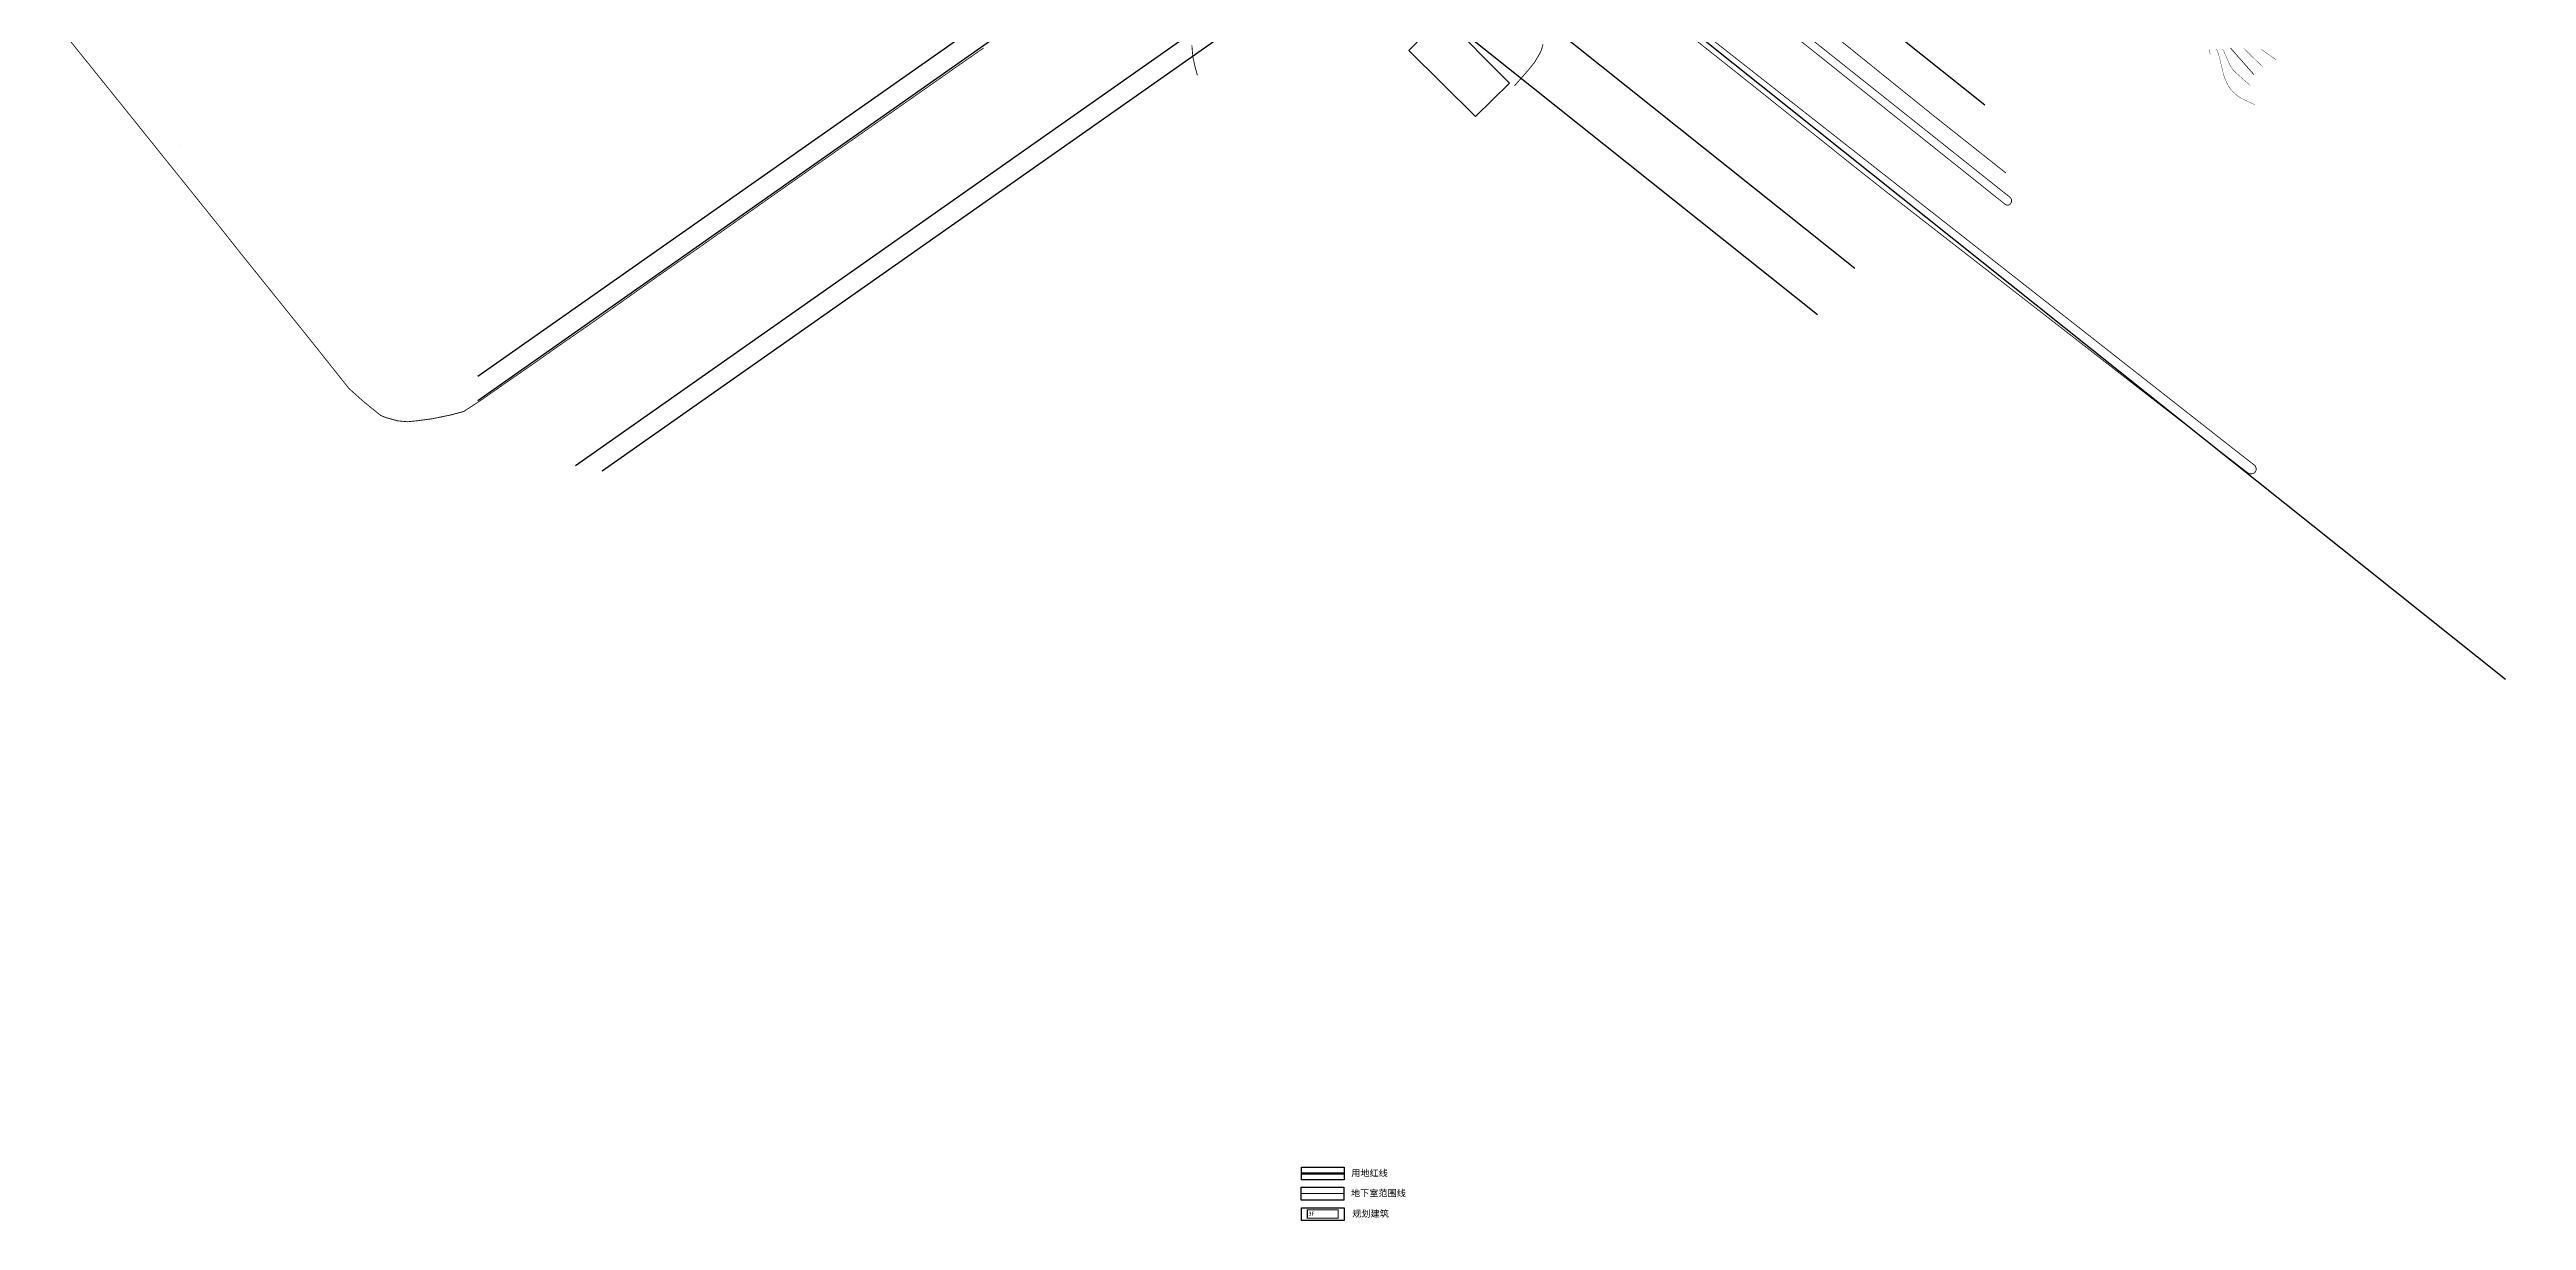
# Model space of a CAD drawing. Extents: x 36524600 to 36525730, y 2746759 to 2747713.
# Drawn here: x 36524683.9 to 36525182.5, y 2747006.4 to 2747242.1 of the extents above; entities that cross this region are included whole.
import ezdxf

# ---------------------------------------------------------------- set-up
doc = ezdxf.new("R2010")
doc.units = 0
doc.header["$LTSCALE"] = 1000
doc.header["$MEASUREMENT"] = 0
for name, pattern in [('DASH', [0.35, 0.25, -0.1]), ('DASHDOT', [25.4, 12.7, -6.35, 0, -6.35]), ('DOTE', [2.42, 2, -0.2, 0.02, -0.2]), ('X32', [1.5, 1, -0.5])]:
    doc.linetypes.add(name, pattern=pattern)
for name, color, linetype in [('0-用地红线', 1, 'DOTE'), ('0-规划地下室', 2, 'Continuous'), ('0-规划建筑', 34, 'Continuous'), ('0-规划文字', 7, 'Continuous'), ('DGX', 251, 'Continuous'), ('DLSS', 4, 'Continuous'), ('DMTZ', 3, 'Continuous'), ('JMD', 6, 'Continuous'), ('RD-中线', 1, 'DASHDOT'), ('RD-侧石线', 251, 'Continuous'), ('RD-红线', 7, 'Continuous'), ('ZBTZ', 3, 'Continuous')]:
    doc.layers.add(name, color=color, linetype=linetype)
doc.layers.add('ASSIST', color=7, linetype='Continuous', plot=False)
doc.styles.add('黑体', font='simhei.ttf')
doc.linetypes.add('10421', pattern='A,2,[150,AAA.SHX,S=0.5,R=0,X=0,Y=0.5],1e-11', length=2)
doc.linetypes.add('1161', pattern='A,0,[149,AAA.SHX,S=0.15,R=0,X=0,Y=0],-1.6', length=1.6)

# ---------------------------------------------------------------- blocks, each defined once
blk = doc.blocks.new('dxt')
at = {"layer": 'ASSIST', "color": 253, "linetype": 'Continuous', "flags": 128}
for points, elevation in [([(36524771.75, 2747173.22, 0.00000221, 0.00000221, 0), (36524920.17, 2747277.29, 0.00000221, 0.00000221, 0)], 206.43), ([(36525069.59, 2747225.21, 0.00000222, 0.00000222, 0), (36525060.72, 2747232.21, 0.00000221, 0.00000221, 0), (36525050.83, 2747240.26, 0.00000222, 0.00000222, 0), (36525040.21, 2747248.67, 0.00000222, 0.00000222, 0), (36525021.39, 2747264.3, 0.00000221, 0.00000221, 0), (36525012.22, 2747271.57, 0.00000221, 0.00000221, 0)], 215.54)]:
    blk.add_lwpolyline(points, format="xyseb", dxfattribs=dict(at, elevation=elevation))
at = {"layer": 'DGX', "color": 253, "linetype": 'Continuous', "flags": 128}
for points, const_width in [([(36525118.63, 2747242.19), (36525118.65, 2747242.1), (36525118.68, 2747242.01), (36525118.7, 2747241.9), (36525118.73, 2747241.78), (36525118.76, 2747241.64), (36525118.79, 2747241.5), (36525118.83, 2747241.34), (36525118.86, 2747241.17)], 0.075), ([(36525127.78, 2747231.05), (36525127.26, 2747231.29), (36525126.79, 2747231.5), (36525126.39, 2747231.69), (36525126.05, 2747231.85), (36525125.78, 2747231.98), (36525125.56, 2747232.08), (36525125.41, 2747232.15), (36525125.32, 2747232.2), (36525125.25, 2747232.23), (36525125.19, 2747232.26), (36525125.13, 2747232.3), (36525125.07, 2747232.33), (36525125.01, 2747232.36), (36525124.96, 2747232.4), (36525124.9, 2747232.43), (36525124.84, 2747232.47), (36525124.78, 2747232.51), (36525124.72, 2747232.54), (36525124.67, 2747232.58), (36525124.61, 2747232.62), (36525124.55, 2747232.66), (36525124.5, 2747232.7), (36525124.44, 2747232.74), (36525124.39, 2747232.78), (36525124.33, 2747232.82), (36525124.27, 2747232.87), (36525124.21, 2747232.92), (36525124.14, 2747232.98), (36525124.07, 2747233.03), (36525124, 2747233.1), (36525123.93, 2747233.16), (36525123.85, 2747233.23), (36525123.77, 2747233.31), (36525123.7, 2747233.37), (36525123.64, 2747233.43), (36525123.58, 2747233.49), (36525123.52, 2747233.54), (36525123.47, 2747233.59), (36525123.43, 2747233.63), (36525123.39, 2747233.67), (36525123.36, 2747233.7), (36525123.33, 2747233.74), (36525123.29, 2747233.78), (36525123.26, 2747233.81), (36525123.23, 2747233.85), (36525123.19, 2747233.89), (36525123.16, 2747233.92), (36525123.13, 2747233.96), (36525123.1, 2747234), (36525123.07, 2747234.04), (36525123.04, 2747234.08), (36525123, 2747234.11), (36525122.97, 2747234.15), (36525122.94, 2747234.19), (36525122.91, 2747234.23), (36525122.88, 2747234.27), (36525122.86, 2747234.31), (36525122.83, 2747234.35), (36525122.8, 2747234.39), (36525122.77, 2747234.43), (36525122.74, 2747234.47), (36525122.72, 2747234.52), (36525122.69, 2747234.56), (36525122.66, 2747234.6), (36525122.63, 2747234.64), (36525122.61, 2747234.68), (36525122.58, 2747234.72), (36525122.56, 2747234.77), (36525122.53, 2747234.81), (36525122.51, 2747234.85), (36525122.48, 2747234.89), (36525122.46, 2747234.94), (36525122.43, 2747234.98), (36525122.41, 2747235.02), (36525122.38, 2747235.07), (36525122.36, 2747235.11), (36525122.34, 2747235.16), (36525122.31, 2747235.2), (36525122.29, 2747235.24), (36525122.27, 2747235.29), (36525122.24, 2747235.33), (36525122.22, 2747235.39), (36525122.19, 2747235.45), (36525122.16, 2747235.51), (36525122.13, 2747235.58), (36525122.09, 2747235.66), (36525122.05, 2747235.74), (36525122.01, 2747235.83), (36525121.98, 2747235.91), (36525121.94, 2747235.98), (36525121.92, 2747236.05), (36525121.89, 2747236.1), (36525121.87, 2747236.14), (36525121.86, 2747236.17), (36525121.85, 2747236.19), (36525121.85, 2747236.19), (36525121.85, 2747236.2), (36525121.85, 2747236.21), (36525121.84, 2747236.22), (36525121.83, 2747236.24), (36525121.82, 2747236.27), (36525121.81, 2747236.3), (36525121.79, 2747236.34), (36525121.78, 2747236.39), (36525121.76, 2747236.44), (36525121.74, 2747236.49), (36525121.72, 2747236.55), (36525121.69, 2747236.62), (36525121.67, 2747236.7), (36525121.64, 2747236.78), (36525121.62, 2747236.86), (36525121.59, 2747236.96), (36525121.55, 2747237.07), (36525121.52, 2747237.2), (36525121.47, 2747237.37), (36525121.42, 2747237.56), (36525121.37, 2747237.78), (36525121.31, 2747238.02), (36525121.25, 2747238.29), (36525121.18, 2747238.59), (36525121.11, 2747238.89), (36525121.04, 2747239.16), (36525120.99, 2747239.4), (36525120.94, 2747239.6), (36525120.9, 2747239.78), (36525120.87, 2747239.92), (36525120.84, 2747240.03), (36525120.82, 2747240.11), (36525120.8, 2747240.18), (36525120.79, 2747240.25), (36525120.77, 2747240.31), (36525120.75, 2747240.38), (36525120.73, 2747240.45), (36525120.71, 2747240.51), (36525120.7, 2747240.58), (36525120.68, 2747240.65), (36525120.66, 2747240.71), (36525120.64, 2747240.78), (36525120.62, 2747240.85), (36525120.6, 2747240.91), (36525120.58, 2747240.98), (36525120.56, 2747241.04), (36525120.54, 2747241.11), (36525120.52, 2747241.17), (36525120.5, 2747241.24), (36525120.47, 2747241.3), (36525120.45, 2747241.37), (36525120.43, 2747241.43), (36525120.41, 2747241.5), (36525120.39, 2747241.57), (36525120.36, 2747241.63), (36525120.34, 2747241.69), (36525120.32, 2747241.76), (36525120.29, 2747241.82), (36525120.27, 2747241.89), (36525120.24, 2747241.95), (36525120.22, 2747242.02), (36525120.19, 2747242.08), (36525120.17, 2747242.14), (36525120.14, 2747242.21)], 0.075), ([(36525121.35, 2747242.23), (36525121.39, 2747242.16), (36525121.43, 2747242.08), (36525121.48, 2747242), (36525121.52, 2747241.92), (36525121.56, 2747241.84), (36525121.6, 2747241.75), (36525121.64, 2747241.67), (36525121.69, 2747241.56), (36525121.75, 2747241.43), (36525121.81, 2747241.29), (36525121.88, 2747241.13), (36525121.96, 2747240.96), (36525122.04, 2747240.76), (36525122.13, 2747240.55), (36525122.22, 2747240.34), (36525122.31, 2747240.15), (36525122.38, 2747239.98), (36525122.45, 2747239.82), (36525122.51, 2747239.69), (36525122.56, 2747239.57), (36525122.6, 2747239.47), (36525122.64, 2747239.39), (36525122.67, 2747239.32), (36525122.7, 2747239.26), (36525122.73, 2747239.19), (36525122.77, 2747239.12), (36525122.8, 2747239.05), (36525122.84, 2747238.98), (36525122.87, 2747238.91), (36525122.91, 2747238.85), (36525122.94, 2747238.78), (36525122.98, 2747238.71), (36525123.02, 2747238.65), (36525123.05, 2747238.58), (36525123.09, 2747238.52), (36525123.13, 2747238.45), (36525123.18, 2747238.39), (36525123.22, 2747238.33), (36525123.26, 2747238.27), (36525123.31, 2747238.21), (36525123.35, 2747238.15), (36525123.4, 2747238.09), (36525123.45, 2747238.03), (36525123.49, 2747237.97), (36525123.55, 2747237.92), (36525123.6, 2747237.86), (36525123.69, 2747237.77), (36525123.88, 2747237.59), (36525124.16, 2747237.34), (36525124.53, 2747237.01), (36525124.99, 2747236.59), (36525125.54, 2747236.1), (36525126.18, 2747235.53), (36525126.92, 2747234.88)], 0.075), ([(36525122.95, 2747242.43), (36525123.16, 2747242.19), (36525123.36, 2747241.96), (36525123.57, 2747241.72), (36525123.81, 2747241.44), (36525124.13, 2747241.07), (36525124.53, 2747240.62), (36525125, 2747240.08), (36525125.56, 2747239.45), (36525126.19, 2747238.73), (36525126.9, 2747237.93), (36525127.69, 2747237.03)], 0.15), ([(36525125.62, 2747242.4), (36525125.91, 2747242.1), (36525126.17, 2747241.82), (36525126.42, 2747241.58), (36525126.63, 2747241.35), (36525126.82, 2747241.16), (36525126.99, 2747241), (36525127.16, 2747240.83), (36525127.38, 2747240.62), (36525127.63, 2747240.38), (36525127.92, 2747240.1), (36525128.26, 2747239.78), (36525128.63, 2747239.42), (36525129.04, 2747239.03), (36525129.49, 2747238.61)], 0.075), ([(36525129.12, 2747242.19), (36525129.24, 2747242.1), (36525129.35, 2747242.01), (36525129.47, 2747241.92), (36525129.59, 2747241.84), (36525129.71, 2747241.75), (36525129.86, 2747241.65), (36525130.05, 2747241.51), (36525130.28, 2747241.35), (36525130.56, 2747241.15), (36525130.89, 2747240.92), (36525131.26, 2747240.66), (36525131.68, 2747240.37), (36525132.15, 2747240.04)], 0.075)]:
    blk.add_lwpolyline(points, dxfattribs=dict(at, const_width=const_width))
at = {"layer": 'DLSS', "color": 253, "linetype": 'Continuous', "flags": 128}
for points, elevation in [([(36524683.95, 2747248.89, 0.175, 0.175, 0), (36524691.93, 2747238.99, 0.175, 0.175, 0), (36524698.92, 2747230.31, 0.175, 0.175, 0), (36524706.68, 2747220.65, 0.175, 0.175, 0), (36524717.96, 2747206.62, 0.175, 0.175, 0), (36524723.06, 2747200.2, 0.175, 0.175, 0), (36524736.59, 2747183.38, 0.175, 0.175, 0), (36524744.14, 2747173.89, 0.175, 0.175, 0), (36524747.21, 2747171.14, 0.175, 0.175, 0), (36524750.54, 2747168.45, 0.175, 0.175, 0), (36524751.62, 2747168.02, 0.175, 0.175, 0), (36524753.9, 2747167.38, 0.175, 0.175, 0), (36524755.96, 2747167.19, 0.175, 0.175, 0), (36524757.92, 2747167.39, 0.175, 0.175, 0), (36524761, 2747167.81, 0.175, 0.175, 0), (36524764.56, 2747168.54, 0.175, 0.175, 0), (36524767.26, 2747169.26, 0.175, 0.175, 0), (36524770.76, 2747171.55, 0.175, 0.175, 0), (36524776.32, 2747175.44, 0.175, 0.175, 0), (36524781.72, 2747179.17, 0.175, 0.175, 0), (36524785.93, 2747182.15, 0.175, 0.175, 0), (36524792.77, 2747186.89, 0.175, 0.175, 0), (36524797.75, 2747190.41, 0.175, 0.175, 0), (36524802.76, 2747193.96, 0.175, 0.175, 0), (36524807.2, 2747197.09, 0.175, 0.175, 0), (36524814.2, 2747201.96, 0.175, 0.175, 0), (36524818.52, 2747205, 0.175, 0.175, 0), (36524834.51, 2747216.26, 0.175, 0.175, 0), (36524839.75, 2747219.92, 0.175, 0.175, 0), (36524866.79, 2747238.87, 0.175, 0.175, 0), (36524871.89, 2747242.42, 0.175, 0.175, 0)], 204.48), ([(36525005, 2747311.01, 0.175, 0.175, 0), (36525000.58, 2747306.36, 0.175, 0.175, 0), (36524998.49, 2747303.59, 0.175, 0.175, 0), (36524997.67, 2747301.76, 0.175, 0.175, 0), (36524997.38, 2747298.7, 0.175, 0.175, 0), (36524997.3, 2747295.28, 0.175, 0.175, 0), (36524997.8, 2747289.53, 0.175, 0.175, 0), (36524998.16, 2747285.86, 0.175, 0.175, 0), (36524998.99, 2747283.21, 0.175, 0.175, 0), (36525000.67, 2747280.21, 0.175, 0.175, 0), (36525002.55, 2747277.81, 0.175, 0.175, 0), (36525006.07, 2747274.36, 0.175, 0.175, 0), (36525041.08, 2747246.62, 0.175, 0.175, 0), (36525063.26, 2747228.73, 0.175, 0.175, 0), (36525077.73, 2747217.26, 0.175, 0.175, 0)], 207.72), ([(36524978.79, 2747234.82, 0.175, 0.175, 0), (36524980.86, 2747237.17, 0.175, 0.175, 0), (36524981.86, 2747238.32, 0.175, 0.175, 0), (36524982.82, 2747239.53, 0.175, 0.175, 0), (36524983.28, 2747240.3, 0.175, 0.175, 0), (36524983.84, 2747241.25, 0.175, 0.175, 0), (36524984.21, 2747242.03, 0.175, 0.175, 0), (36524984.53, 2747243.18, 0.175, 0.175, 0)], 207.48), ([(36524913.84, 2747242.98, 0.175, 0.175, 0), (36524914.03, 2747240.68, 0.175, 0.175, 0), (36524914.49, 2747238.61, 0.175, 0.175, 0), (36524914.96, 2747236.91, 0.175, 0.175, 0)], 207.48)]:
    blk.add_lwpolyline(points, format="xyseb", dxfattribs=dict(at, elevation=elevation))
at = {"layer": 'DLSS', "color": 253, "linetype": 'Continuous', "const_width": 0.175, "flags": 128}
for points, elevation in [([(36525019.66, 2747257.21), (36525077.65, 2747210.9), (36525077.9, 2747210.83), (36525078.13, 2747210.8), (36525078.34, 2747210.86), (36525078.58, 2747211.01), (36525078.75, 2747211.24), (36525078.87, 2747211.53), (36525078.87, 2747211.79), (36525078.85, 2747211.92), (36525078.79, 2747212.05), (36525078.61, 2747212.32), (36525077.94, 2747212.86), (36525022.46, 2747257)], 207.55), ([(36525015.59, 2747243.76), (36525020.57, 2747239.81), (36525027.48, 2747234.32), (36525033.86, 2747229.22), (36525041.01, 2747223.52), (36525046.76, 2747218.91), (36525053.81, 2747213.35), (36525125.68, 2747157.47), (36525126.39, 2747156.95), (36525126.76, 2747156.72), (36525127.06, 2747156.7), (36525127.4, 2747156.75), (36525127.63, 2747156.83), (36525127.84, 2747156.97), (36525128.07, 2747157.36), (36525128.12, 2747157.64), (36525128.08, 2747157.96), (36525127.87, 2747158.37), (36525125.9, 2747159.89), (36525118.07, 2747166.03), (36525012.41, 2747248.96)], 208.69)]:
    blk.add_lwpolyline(points, dxfattribs=dict(at, elevation=elevation))
at = {"layer": 'DMTZ', "color": 253, "linetype": '10421', "const_width": 0.00000222, "elevation": 219.93, "flags": 128}
blk.add_lwpolyline([(36525166.93, 2747300.52), (36525165.73, 2747299.36), (36525164.57, 2747297.87), (36525163.17, 2747295.48), (36525161.63, 2747290.22), (36525161.83, 2747287.49), (36525163.04, 2747285.32), (36525163.84, 2747283.73), (36525164.53, 2747283.07), (36525166.74, 2747282.51), (36525169.01, 2747282.53), (36525170.75, 2747283.34), (36525171.88, 2747283.83), (36525172.93, 2747283.8), (36525174.03, 2747283.47), (36525174.87, 2747282.99), (36525175.72, 2747282.25), (36525177.09, 2747281.71), (36525178.22, 2747281.63), (36525179.58, 2747281.76), (36525180.98, 2747281.42), (36525181.72, 2747281.19), (36525181.76, 2747281.17), (36525182.21, 2747280.94), (36525182.24, 2747280.92), (36525182.28, 2747280.89), (36525182.5, 2747280.69), (36525182.51, 2747280.68), (36525182.52, 2747280.64), (36525182.52, 2747280.28), (36525182.52, 2747280.27), (36525182.51, 2747280.21), (36525182.47, 2747279.72), (36525182.47, 2747279.68), (36525181.75, 2747278.33), (36525181.06, 2747277.05), (36525176.31, 2747268.54), (36525170.27, 2747258.44), (36525161.81, 2747246.73), (36525159.34, 2747243.97), (36525157.76, 2747242.72), (36525155.65, 2747242), (36525152.01, 2747242.1), (36525145.8, 2747242.51), (36525142.04, 2747241.58), (36525139.34, 2747240.79), (36525137.64, 2747240.27), (36525135.83, 2747240.11), (36525134.6, 2747240.35), (36525133.11, 2747240.33), (36525131.18, 2747239.76), (36525128.67, 2747238.05), (36525127.69, 2747237.03), (36525126.83, 2747235.52), (36525127, 2747234.24), (36525127.21, 2747232.47), (36525128.36, 2747229.63), (36525128.26, 2747229.24), (36525127.98, 2747228.94), (36525126.58, 2747229.08), (36525124.11, 2747229.64), (36525120.72, 2747230.17), (36525119.29, 2747230.37), (36525118.15, 2747230.93), (36525117.77, 2747231.96), (36525118.06, 2747232.9), (36525119.91, 2747237.44), (36525119.99, 2747238.83), (36525119.85, 2747240.08), (36525118.86, 2747241.17), (36525114.69, 2747244.47), (36525112.56, 2747245.63), (36525108.07, 2747247.01), (36525105.73, 2747247.89), (36525102.43, 2747249.8), (36525102.08, 2747250.31), (36525101.42, 2747251.46), (36525100.8, 2747252.95), (36525100.41, 2747253.89), (36525099.54, 2747254.91), (36525098.5, 2747255.8), (36525097.85, 2747256.03), (36525096.98, 2747256.3), (36525096.27, 2747256.33), (36525094.79, 2747256.27), (36525093.89, 2747256.26), (36525092.7, 2747256.68), (36525091.78, 2747257.34), (36525091.24, 2747258.13), (36525090.22, 2747260.31), (36525088.88, 2747262.06), (36525087.85, 2747263.31), (36525086.02, 2747264.79), (36525084.34, 2747266.27), (36525083.14, 2747266.98), (36525079.74, 2747267.98), (36525078.1, 2747268.48), (36525076.36, 2747269.12), (36525074.97, 2747269.55), (36525073.73, 2747270.36), (36525072.98, 2747271.35), (36525072.37, 2747272.85), (36525072.28, 2747274.35), (36525072.52, 2747277.05), (36525072.43, 2747279.84), (36525072.27, 2747282.41), (36525072.11, 2747283.75), (36525071.72, 2747285.01), (36525071.45, 2747285.88), (36525071.13, 2747286.67)], dxfattribs=at)
at = {"layer": 'DMTZ', "color": 253, "linetype": '10421', "flags": 128}
blk.add_lwpolyline([(36525102.04, 2747227.71, 0.00000221, 0.00000221, 0), (36525099.57, 2747228.42, 0.00000221, 0.00000221, 0), (36525097.58, 2747229.53, 0.00000221, 0.00000221, 0), (36525095.1, 2747230.97, 0.00000221, 0.00000221, 0), (36525089.25, 2747233.74, 0.00000222, 0.00000222, 0), (36525087.01, 2747235.83, 0.00000222, 0.00000222, 0), (36525085.43, 2747239.51, 0.00000221, 0.00000221, 0), (36525080.43, 2747243.27, 0.00000221, 0.00000221, 0), (36525077.17, 2747244.6, 0.00000221, 0.00000221, 0), (36525074.94, 2747244.25, 0.00000221, 0.00000221, 0), (36525072.48, 2747242.75, 0.00000221, 0.00000221, 0), (36525070.88, 2747239.72, 0.00000221, 0.00000221, 0), (36525069.06, 2747235.1, 0.00000221, 0.00000221, 0), (36525066.04, 2747236.51, 0.00000221, 0.00000221, 0), (36525061.27, 2747240.49, 0.00000221, 0.00000221, 0), (36525056.62, 2747245.02, 0.00000221, 0.00000221, 0), (36525049.16, 2747250.84, 0.00000221, 0.00000221, 0), (36525046.64, 2747253.11, 0.00000221, 0.00000221, 0), (36525043.94, 2747254.76, 0.00000221, 0.00000221, 0)], format="xyseb", dxfattribs=at)
at = {"layer": 'JMD', "color": 253, "linetype": 'Continuous', "elevation": 208.6, "flags": 128}
for points in [[(36524694.63, 2747242.73, 0.00000221, 0.00000221, 0), (36524696.05, 2747241.05, 0.00000221, 0.00000221, 0), (36524696.78, 2747239.91, 0.00000221, 0.00000221, 0), (36524698.43, 2747237.82, 0.00000221, 0.00000221, 0), (36524702.6, 2747232.43, 0.00000221, 0.00000221, 0), (36524704.13, 2747230.49, 0.00000221, 0.00000221, 0), (36524705.46, 2747228.76, 0.00000221, 0.00000221, 0), (36524708.07, 2747225.54, 0.00000221, 0.00000221, 0), (36524709.59, 2747223.49, 0.00000221, 0.00000221, 0), (36524712.2, 2747220.19, 0.00000221, 0.00000221, 0), (36524717.85, 2747212.99, 0.00000221, 0.00000221, 0), (36524720.71, 2747209.32, 0.00000221, 0.00000221, 0), (36524724.96, 2747203.81, 0.00000221, 0.00000221, 0), (36524726.32, 2747202.05, 0.00000221, 0.00000221, 0), (36524727.5, 2747200.54, 0.00000221, 0.00000221, 0), (36524728.09, 2747199.79, 0.00000221, 0.00000221, 0), (36524732.29, 2747194.33, 0.00000221, 0.00000221, 0), (36524737.02, 2747188.34, 0.00000221, 0.00000221, 0), (36524740.46, 2747190.67, 0.00000221, 0.00000221, 0), (36524745.77, 2747194.52, 0.00000221, 0.00000221, 0), (36524752.1, 2747198.94, 0.00000221, 0.00000221, 0), (36524757.61, 2747202.65, 0.00000221, 0.00000221, 0), (36524758.81, 2747203.58, 0.00000221, 0.00000221, 0), (36524760.45, 2747204.76, 0.00000221, 0.00000221, 0), (36524761.73, 2747205.71, 0.00000221, 0.00000221, 0), (36524763.86, 2747207.25, 0.00000221, 0.00000221, 0), (36524768.62, 2747210.71, 0.00000221, 0.00000221, 0), (36524777.53, 2747216.92, 0.00000221, 0.00000221, 0), (36524799.02, 2747232.13, 0.00000221, 0.00000221, 0), (36524849.22, 2747267.34, 0.00000221, 0.00000221, 0)], [(36524694.72, 2747242.8, 0.00000221, 0.00000221, 0), (36524696.14, 2747241.12, 0.00000221, 0.00000221, 0), (36524696.88, 2747239.98, 0.00000221, 0.00000221, 0), (36524698.52, 2747237.89, 0.00000221, 0.00000221, 0), (36524702.69, 2747232.5, 0.00000221, 0.00000221, 0), (36524704.22, 2747230.56, 0.00000221, 0.00000221, 0), (36524705.56, 2747228.83, 0.00000221, 0.00000221, 0), (36524708.16, 2747225.61, 0.00000221, 0.00000221, 0), (36524709.68, 2747223.56, 0.00000221, 0.00000221, 0), (36524712.3, 2747220.26, 0.00000221, 0.00000221, 0), (36524717.95, 2747213.06, 0.00000221, 0.00000221, 0), (36524720.81, 2747209.39, 0.00000221, 0.00000221, 0), (36524725.06, 2747203.89, 0.00000221, 0.00000221, 0), (36524726.42, 2747202.12, 0.00000221, 0.00000221, 0), (36524727.59, 2747200.61, 0.00000221, 0.00000221, 0), (36524728.19, 2747199.87, 0.00000221, 0.00000221, 0), (36524732.38, 2747194.4, 0.00000221, 0.00000221, 0), (36524737.04, 2747188.51, 0.00000221, 0.00000221, 0), (36524740.39, 2747190.77, 0.00000221, 0.00000221, 0), (36524745.7, 2747194.62, 0.00000221, 0.00000221, 0), (36524752.03, 2747199.04, 0.00000221, 0.00000221, 0), (36524757.54, 2747202.75, 0.00000221, 0.00000221, 0), (36524758.74, 2747203.68, 0.00000221, 0.00000221, 0), (36524760.38, 2747204.86, 0.00000221, 0.00000221, 0), (36524761.65, 2747205.81, 0.00000221, 0.00000221, 0), (36524763.79, 2747207.35, 0.00000221, 0.00000221, 0), (36524768.55, 2747210.81, 0.00000221, 0.00000221, 0), (36524777.46, 2747217.02, 0.00000221, 0.00000221, 0), (36524798.95, 2747232.23, 0.00000221, 0.00000221, 0), (36524849.15, 2747267.43, 0.00000221, 0.00000221, 0)]]:
    blk.add_lwpolyline(points, format="xyseb", dxfattribs=at)
at = {"layer": 'JMD', "color": 253, "linetype": 'X32', "elevation": 226.51, "flags": 128}
blk.add_lwpolyline([(36524970.95, 2747228.64), (36524977.8, 2747235.36), (36524964.45, 2747248.8), (36524957.52, 2747241.92)], close=True, dxfattribs=at)
at = {"layer": 'JMD', "color": 253, "linetype": 'Continuous', "const_width": 0.00000222, "elevation": 217.41, "flags": 128}
blk.add_lwpolyline([(36525102.13, 2747237.41), (36525098.2, 2747239.33), (36525102.48, 2747248.11), (36525106.42, 2747246.17)], close=True, dxfattribs=at)
at = {"layer": 'JMD', "color": 253, "linetype": 'Continuous', "elevation": 218.03, "flags": 128}
blk.add_lwpolyline([(36525106.42, 2747246.17, 0.00000223, 0.00000223, 0), (36525118.07, 2747240.44, 0.00000223, 0.00000223, 0), (36525116.89, 2747238, 0.00000223, 0.00000223, 0), (36525114.63, 2747239.11, 0.00000223, 0.00000223, 0), (36525113.09, 2747235.97, 0.00000223, 0.00000223, 0), (36525103.68, 2747240.57, 0.00000223, 0.00000223, 0)], format="xyseb", close=True, dxfattribs=at)
at = {"layer": 'RD-中线', "color": 253, "flags": 128}
blk.add_lwpolyline([(36524958.75, 2747290.53), (36524995.7, 2747261.05), (36525178.31, 2747115.36)], dxfattribs=at)
at = {"layer": 'RD-侧石线', "color": 253, "linetype": 'Continuous', "flags": 128}
for points in [[(36524913.46, 2747272.14), (36524770.12, 2747171.41)], [(36524940.96, 2747264.58), (36524935.07, 2747260.44), (36524789.75, 2747158.32)], [(36524964.93, 2747263.85), (36524965.84, 2747263.12), (36525047.29, 2747198.14)]]:
    blk.add_lwpolyline(points, dxfattribs=at)
at = {"layer": 'RD-红线', "color": 253, "linetype": 'Continuous', "flags": 128}
for points in [[(36525009.08, 2747282.36), (36525073.48, 2747230.97)], [(36524907.64, 2747272.94), (36524770.07, 2747176.27)], [(36524933.99, 2747254.79), (36524795.14, 2747157.21)], [(36524957.96, 2747254.06), (36524958.36, 2747253.74), (36525039.81, 2747188.76)]]:
    blk.add_lwpolyline(points, dxfattribs=at)
at = {"layer": 'ZBTZ', "color": 253, "linetype": '1161', "const_width": 0.0000022, "flags": 128}
for points, elevation in [([(36524901.34, 2747310.97), (36524908.66, 2747305.09), (36524917.58, 2747297.71), (36524922.97, 2747293.4), (36524924.23, 2747291.74), (36524925.02, 2747289.93), (36524925.17, 2747288.77), (36524925.13, 2747287.64), (36524924.73, 2747286.18), (36524923.81, 2747284.45), (36524922.76, 2747282.94), (36524916.49, 2747278.47), (36524904.9, 2747270.05), (36524892.38, 2747261.74), (36524881.79, 2747254.15), (36524862.3, 2747240.76), (36524856.94, 2747236.86)], 206.46), ([(36525108.67, 2747196.19), (36525092.45, 2747208.94), (36525064.19, 2747231.9), (36525052.34, 2747241.41), (36525039.18, 2747252.08), (36525005.49, 2747279.4), (36525003.9, 2747281.01), (36525002.5, 2747283.24), (36525002.13, 2747284.17), (36525000.68, 2747289.63), (36525000.44, 2747295.15), (36525000.37, 2747298.32), (36525000.52, 2747299.63), (36525000.98, 2747301.31), (36525001.48, 2747302.09), (36525008.28, 2747309.14), (36525005, 2747311.01)], 208.56)]:
    blk.add_lwpolyline(points, dxfattribs=dict(at, elevation=elevation))
at = {"layer": 'ZBTZ', "color": 253, "linetype": '1161', "elevation": 207.47, "flags": 128}
blk.add_lwpolyline([(36524999.81, 2747235.79, 0.00000221, 0.00000221, 0), (36524984.63, 2747247.66, 0.00000221, 0.00000221, 0)], format="xyseb", dxfattribs=at)

msp = doc.modelspace()

# ---------------------------------------------------------------- linework, layer by layer
at = {"elevation": -224.5}
for points in [[(36524935.901, 2747017.125), (36524944.487, 2747017.125), (36524944.487, 2747014.551), (36524935.901, 2747014.551)], [(36524935.849, 2747013.088), (36524944.436, 2747013.088), (36524944.436, 2747010.514), (36524935.849, 2747010.514)], [(36524935.901, 2747008.974), (36524944.487, 2747008.974), (36524944.487, 2747006.4), (36524935.901, 2747006.4)]]:
    msp.add_lwpolyline(points, close=True, dxfattribs=at)
at = {"layer": '0-用地红线', "ltscale": 0.003, "const_width": 0.5, "elevation": -224.5, "flags": 128}
msp.add_lwpolyline([(36524935.901, 2747015.838), (36524944.487, 2747015.838)], dxfattribs=at)
at = {"layer": '0-规划地下室', "linetype": 'DASH', "ltscale": 0.003, "const_width": 0.2, "elevation": -224.5}
msp.add_lwpolyline([(36524935.849, 2747011.801), (36524944.436, 2747011.801)], dxfattribs=at)
at = {"layer": '0-规划建筑', "linetype": 'Continuous', "const_width": 0.216, "elevation": -224.5, "flags": 128}
msp.add_lwpolyline([(36524937.082, 2747008.528), (36524943.291, 2747008.528), (36524943.291, 2747006.85), (36524937.082, 2747006.85)], close=True, dxfattribs=at)

# ---------------------------------------------------------------- block references
msp.add_blockref('dxt', (0, 0))

# ---------------------------------------------------------------- texts
at = {"layer": '0-规划文字', "style": '黑体'}
for s, height, p in [('用地红线', 1.3143, (36524945.932, 2747015.274, -224.5)), ('地下室范围线', 1.3143, (36524945.881, 2747011.238, -224.5)), ('3F', 0.8111, (36524937.318, 2747007.372, -224.5)), ('规划建筑', 1.3143, (36524946.134, 2747007.124, -224.5))]:
    msp.add_text(s, height=height, dxfattribs=at).set_placement(p)

doc.saveas('drawing.dxf')
